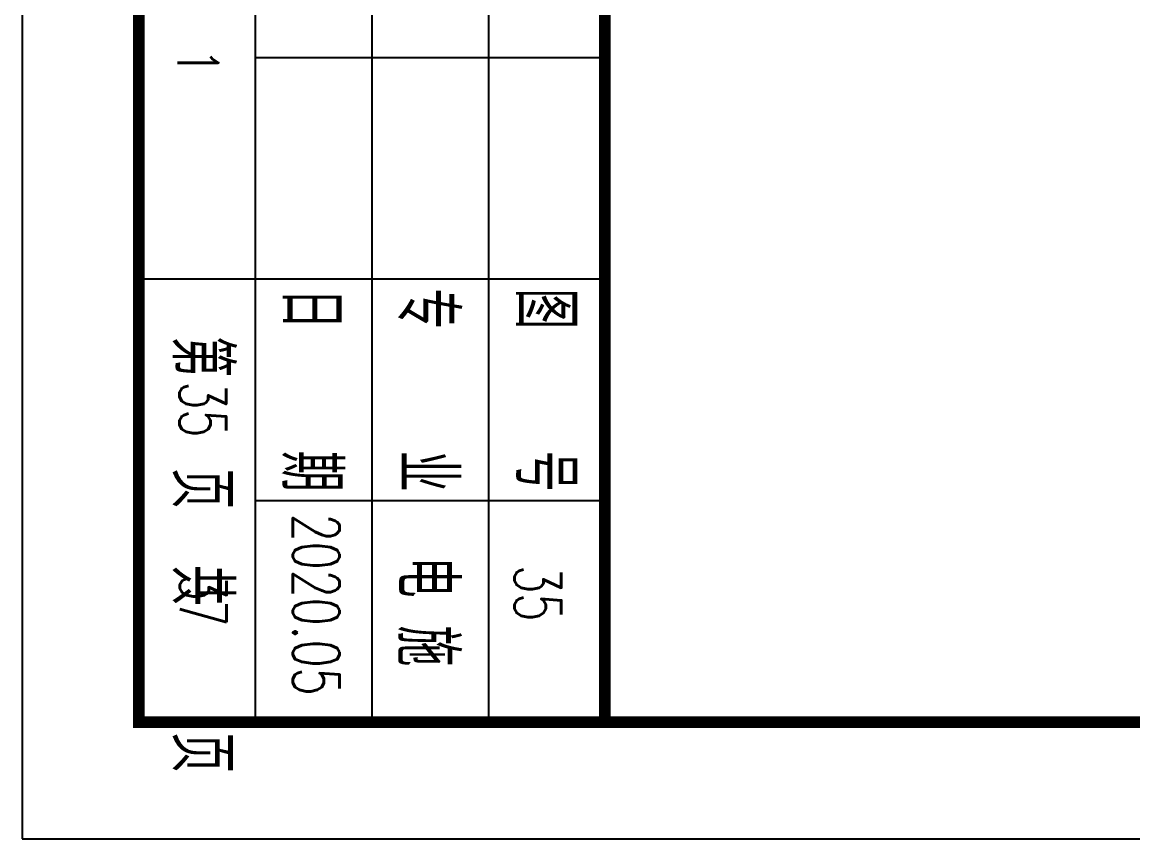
# Model space of a CAD drawing. Extents: x 196430 to 818205, y 904526 to 1974626.
# Drawn here: x 692055 to 706348, y 904526 to 915034 of the extents above; entities that cross this region are included whole.
import ezdxf
from ezdxf.enums import TextEntityAlignment as Align

# ---------------------------------------------------------------- set-up
doc = ezdxf.new("R2010")
doc.units = 0
doc.header["$LTSCALE"] = 1000
doc.header["$MEASUREMENT"] = 0
for name, color, linetype in [('arch', 8, 'Continuous'), ('FRAME', 7, 'Continuous'), ('TK', 7, 'Continuous'), ('图号', 3, 'Continuous')]:
    doc.layers.add(name, color=color, linetype=linetype)
doc.layers.add('arch-1#教学楼$0$PUB_TITLE', color=8, linetype='Continuous', lineweight=25)
doc.layers.add('PUB_TITLE', color=4, linetype='Continuous', lineweight=25)
doc.styles.add('FRAME-3', font='romans.shx', dxfattribs={"width": 0.7, "bigfont": 'hztxt.shx'})

# ---------------------------------------------------------------- blocks, each defined once
blk = doc.blocks.new('arch-1#教学楼')
at = {"layer": 'arch-1#教学楼$0$PUB_TITLE'}
blk.add_lwpolyline([(5245367, -56682), (5371517, -56682), (5371517, 121668), (5245367, 121668)], close=True, dxfattribs=at)
blk = doc.blocks.new('A0')
at = {"layer": 'FRAME'}
for p, q in [((434428, 459754), (434428, 418054)), ((437428, 459754), (437428, 418054)), ((440428, 459754), (440428, 418054)), ((438928, 451354), (438928, 418054)), ((435928, 440854), (435928, 418054)), ((440428, 426604), (435928, 426604)), ((440428, 423754), (434428, 423754)), ((440428, 420904), (435928, 420904))]:
    blk.add_line(p, q, dxfattribs=at)
at = {"layer": 'FRAME', "const_width": 150}
blk.add_lwpolyline([(434428, 459754), (440428, 459754), (440428, 418054)], dxfattribs=at)
at = {"layer": 'PUB_TITLE', "color": 0}
blk.add_lwpolyline([(432928, 416554), (559078, 416554), (559078, 594904), (432928, 594904)], close=True, dxfattribs=at)
at = {"layer": 'PUB_TITLE', "color": 0, "const_width": 150}
blk.add_lwpolyline([(434428, 418054), (557578, 418054), (557578, 591154), (434428, 591154)], close=True, dxfattribs=at)
at = {"layer": 'FRAME', "style": 'FRAME-3', "width": 0.7}
for s, height, p in [('1', 525, (435189, 426557)), ('日    期', 750, (436678, 422329)), ('专    业', 750, (438178, 422329)), ('图    号', 750, (439678, 422329)), ('电 施', 750, (438178, 419479))]:
    blk.add_text(s, height=height, rotation=270, dxfattribs=at).set_placement(p, align=Align.MIDDLE)
at = {"layer": 'FRAME', "style": 'FRAME-3'}
for s, height, width, p in [('第   页  共    页', 750, 0.7, (434863, 423021)), ('37', 600, 0.65, (434958, 419958))]:
    blk.add_text(s, height=height, rotation=270, dxfattribs=dict(at, width=width)).set_placement(p)

msp = doc.modelspace()

# ---------------------------------------------------------------- block references
at = {"layer": 'arch'}
msp.add_blockref('arch-1#教学楼', (-4553312, 961208), dxfattribs=at)
at = {"layer": 'FRAME'}
msp.add_blockref('A0', (259127, 487972), dxfattribs=at)

# ---------------------------------------------------------------- texts
at = {"layer": 'FRAME', "color": 3, "style": 'FRAME-3', "width": 0.7}
msp.add_text('2020.05', height=600, rotation=270, dxfattribs=at).set_placement((695839, 907539), align=Align.MIDDLE)
at = {"layer": 'TK', "color": 3, "style": 'FRAME-3', "width": 0.7}
msp.add_text('35', height=600, rotation=270, dxfattribs=at).set_placement((694379, 910051), align=Align.MIDDLE)
at = {"layer": '图号', "color": 3, "style": 'FRAME-3', "width": 0.7}
msp.add_text('35', height=600, rotation=270, dxfattribs=at).set_placement((698692, 907684), align=Align.MIDDLE)

doc.saveas('drawing.dxf')
